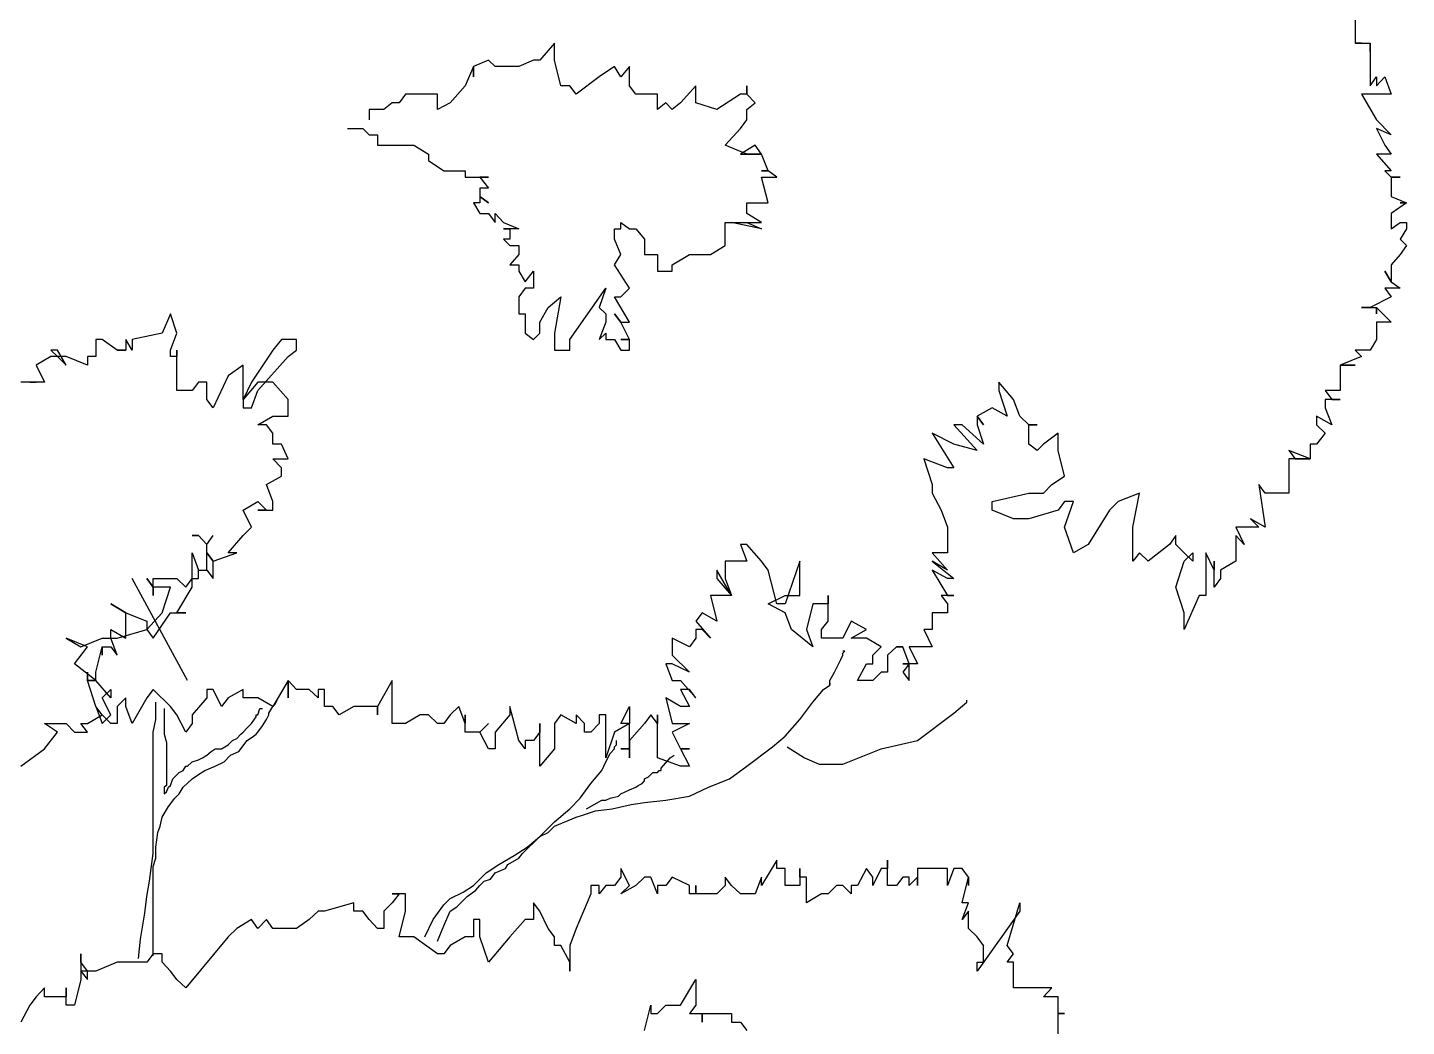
# Model space of a CAD drawing. Extents: x 29.4 to 33.13, y 16.07 to 22.48.
# Drawn here: x 31.247 to 33.13, y 20.366 to 21.73 of the extents above; entities that cross this region are included whole.
import ezdxf

# ---------------------------------------------------------------- set-up
doc = ezdxf.new("R2010")
doc.units = 0
doc.header["$LTSCALE"] = 0.5
doc.header["$MEASUREMENT"] = 0
doc.layers.add('CERCHA', color=7, linetype='CONTINUOUS')

msp = doc.modelspace()

# ---------------------------------------------------------------- linework, layer by layer
at = {"layer": 'CERCHA'}
for p, q in [((33.0599, 21.7906), (33.0599, 21.7093)), ((31.9668, 21.7093), (31.9467, 21.6858)), ((31.9668, 21.6858), (31.9668, 21.7093)), ((33.0599, 21.7093), (33.08, 21.7093)), ((33.0686, 21.7093), (33.0599, 21.7093)), ((33.0599, 21.7093), (33.0686, 21.7093)), ((33.08, 21.7093), (33.08, 21.6509)), ((33.08, 21.6979), (33.08, 21.7093)), ((33.08, 21.7093), (33.08, 21.6979)), ((31.8768, 21.6858), (31.856, 21.6771)), ((31.8856, 21.6771), (31.8768, 21.6858)), ((31.9379, 21.6858), (31.9178, 21.6771)), ((31.9467, 21.6858), (31.9379, 21.6858)), ((31.9755, 21.6509), (31.9668, 21.6858)), ((31.856, 21.6771), (31.8446, 21.6509)), ((31.856, 21.663), (31.856, 21.6771)), ((31.856, 21.6771), (31.856, 21.663)), ((31.9178, 21.6771), (31.8856, 21.6771)), ((32.0487, 21.6771), (32.0279, 21.663)), ((32.0574, 21.663), (32.0487, 21.6771)), ((32.0689, 21.6771), (32.0574, 21.663)), ((32.0689, 21.6509), (32.0689, 21.6771)), ((31.8446, 21.6509), (31.8245, 21.6274)), ((31.9876, 21.6509), (31.9755, 21.6509)), ((31.9963, 21.6395), (31.9876, 21.6509)), ((32.0279, 21.663), (31.9963, 21.6395)), ((32.0776, 21.6395), (32.0689, 21.6509)), ((32.1595, 21.6509), (32.1387, 21.6274)), ((32.1595, 21.6274), (32.1595, 21.6509)), ((32.2293, 21.6509), (32.2293, 21.6395)), ((32.2293, 21.6395), (32.2293, 21.6509)), ((33.08, 21.6509), (33.0888, 21.663)), ((33.0888, 21.6509), (33.1002, 21.663)), ((33.0888, 21.663), (33.0888, 21.6509)), ((33.1002, 21.663), (33.1089, 21.6395)), ((31.7634, 21.6395), (31.7546, 21.6274)), ((31.807, 21.6395), (31.7634, 21.6395)), ((31.807, 21.6187), (31.807, 21.6395)), ((32.1071, 21.6395), (32.0776, 21.6395)), ((32.1071, 21.6187), (32.1071, 21.6395)), ((32.2206, 21.6395), (32.1884, 21.6187)), ((32.2293, 21.6395), (32.2206, 21.6395)), ((32.2407, 21.6274), (32.2293, 21.6395)), ((33.0686, 21.6395), (33.0888, 21.6046)), ((33.1089, 21.6395), (33.0686, 21.6395)), ((31.7137, 21.6187), (31.7137, 21.6046)), ((31.7338, 21.6187), (31.7137, 21.6187)), ((31.7452, 21.6274), (31.7338, 21.6187)), ((31.7546, 21.6274), (31.7452, 21.6274)), ((31.8245, 21.6274), (31.807, 21.6187)), ((32.1185, 21.6274), (32.1071, 21.6187)), ((32.1273, 21.6187), (32.1185, 21.6274)), ((32.1387, 21.6274), (32.1273, 21.6187)), ((32.1884, 21.6187), (32.1595, 21.6274)), ((32.2293, 21.6187), (32.2407, 21.6274)), ((32.2293, 21.6046), (32.2293, 21.6187)), ((31.6841, 21.5925), (31.705, 21.5925)), ((31.705, 21.5925), (31.7137, 21.5837)), ((32.1998, 21.5696), (32.2206, 21.5925)), ((32.2206, 21.5925), (32.2293, 21.6046)), ((33.0888, 21.6046), (33.1089, 21.5837)), ((33.0888, 21.5925), (33.1002, 21.5696)), ((33.1089, 21.5837), (33.0888, 21.5925)), ((31.7137, 21.5837), (31.7251, 21.5837)), ((31.7251, 21.5837), (31.7251, 21.5696)), ((31.7251, 21.5696), (31.7748, 21.5696)), ((31.7748, 21.5696), (31.7949, 21.5576)), ((31.7949, 21.5576), (31.7949, 21.5488)), ((32.2293, 21.5576), (32.1998, 21.5696)), ((32.2407, 21.5696), (32.2206, 21.5576)), ((32.2206, 21.5576), (32.2293, 21.5576)), ((32.2293, 21.5576), (32.2495, 21.5576)), ((32.2495, 21.5576), (32.2293, 21.5576)), ((32.2495, 21.5576), (32.2407, 21.5696)), ((32.2582, 21.5347), (32.2495, 21.5576)), ((33.0888, 21.5576), (33.1089, 21.5347)), ((33.1089, 21.5576), (33.0888, 21.5576)), ((33.1002, 21.5696), (33.1089, 21.5576)), ((31.7949, 21.5488), (31.8157, 21.5347)), ((31.8157, 21.5347), (31.8446, 21.5347)), ((31.8446, 21.5347), (31.8446, 21.526)), ((32.2495, 21.5347), (32.2582, 21.5347)), ((32.2582, 21.5347), (32.2495, 21.5347)), ((32.2703, 21.526), (32.2582, 21.5347)), ((33.1002, 21.5347), (33.1089, 21.526)), ((33.1089, 21.5347), (33.1002, 21.5347)), ((31.8446, 21.526), (31.8768, 21.526)), ((31.8647, 21.526), (31.8768, 21.5112)), ((31.8768, 21.526), (31.8647, 21.526)), ((32.2495, 21.526), (32.2703, 21.526)), ((32.2582, 21.4911), (32.2495, 21.526)), ((33.1089, 21.526), (33.1089, 21.4998)), ((33.121, 21.526), (33.1089, 21.526)), ((33.1089, 21.526), (33.121, 21.526)), ((31.8647, 21.5112), (31.8647, 21.4998)), ((31.8768, 21.5112), (31.8647, 21.5112)), ((31.8647, 21.4998), (31.8647, 21.4911)), ((31.8768, 21.4911), (31.8647, 21.4998)), ((31.8647, 21.4998), (31.8768, 21.4911)), ((33.1089, 21.4998), (33.1297, 21.4911)), ((31.856, 21.4911), (31.8647, 21.4763)), ((31.8647, 21.4911), (31.856, 21.4911)), ((32.2293, 21.4911), (32.2582, 21.4911)), ((32.2293, 21.4763), (32.2293, 21.4911)), ((33.1297, 21.4911), (33.1089, 21.4763)), ((33.121, 21.4911), (33.1297, 21.4911)), ((33.1297, 21.4911), (33.121, 21.4911)), ((31.8647, 21.4763), (31.8768, 21.4763)), ((31.8768, 21.4763), (31.8856, 21.4642)), ((31.8856, 21.4763), (31.897, 21.4642)), ((31.8856, 21.4642), (31.8856, 21.4763)), ((31.897, 21.4642), (31.9178, 21.4555)), ((32.0574, 21.4642), (32.0689, 21.4555)), ((32.0574, 21.4555), (32.0574, 21.4642)), ((32.1998, 21.4642), (32.2293, 21.4642)), ((32.1998, 21.4327), (32.1998, 21.4642)), ((32.2085, 21.4642), (32.2495, 21.4642)), ((32.2495, 21.4555), (32.2085, 21.4642)), ((32.2495, 21.4642), (32.2293, 21.4763)), ((32.2293, 21.4642), (32.2495, 21.4555)), ((33.1089, 21.4763), (33.1089, 21.4555)), ((33.1089, 21.4555), (33.121, 21.4642)), ((33.121, 21.4642), (33.1297, 21.4642)), ((33.1297, 21.4642), (33.1297, 21.4555)), ((31.897, 21.4555), (31.9057, 21.4555)), ((31.9178, 21.4555), (31.897, 21.4555)), ((31.897, 21.4414), (31.9057, 21.4327)), ((31.9057, 21.4414), (31.897, 21.4414)), ((31.9057, 21.4555), (31.9057, 21.4414)), ((32.0487, 21.4555), (32.0574, 21.4555)), ((32.0487, 21.4414), (32.0487, 21.4555)), ((32.0574, 21.4206), (32.0487, 21.4414)), ((32.0689, 21.4555), (32.0776, 21.4555)), ((32.0776, 21.4555), (32.0897, 21.4414)), ((32.0897, 21.4414), (32.0897, 21.4206)), ((33.1297, 21.4555), (33.121, 21.4414)), ((33.121, 21.4414), (33.1297, 21.4327)), ((31.9057, 21.4327), (31.9178, 21.4327)), ((31.9178, 21.4327), (31.9178, 21.4206)), ((32.1796, 21.4206), (32.1998, 21.4327)), ((33.1297, 21.4327), (33.121, 21.4206)), ((31.9178, 21.4206), (31.9057, 21.4065)), ((31.9057, 21.4065), (31.9178, 21.4065)), ((31.9178, 21.4065), (31.9178, 21.3978)), ((32.0487, 21.4065), (32.0574, 21.4206)), ((32.0689, 21.3743), (32.0487, 21.4065)), ((32.0897, 21.4206), (32.1071, 21.4206)), ((32.1071, 21.4206), (32.1071, 21.3978)), ((32.1273, 21.4065), (32.1508, 21.4206)), ((32.1273, 21.3978), (32.1273, 21.4065)), ((32.1508, 21.4206), (32.1796, 21.4206)), ((33.121, 21.4206), (33.1089, 21.4065)), ((33.1089, 21.4065), (33.1089, 21.383)), ((31.9178, 21.3978), (31.9265, 21.383)), ((31.9265, 21.383), (31.9379, 21.3978)), ((31.9379, 21.3978), (31.9379, 21.3743)), ((32.1071, 21.3978), (32.1273, 21.3978)), ((33.1002, 21.3978), (33.1089, 21.383)), ((33.1089, 21.383), (33.1002, 21.3978)), ((31.9265, 21.3743), (31.9178, 21.3628)), ((31.9379, 21.3743), (31.9265, 21.3743)), ((31.9876, 21.3044), (32.0366, 21.3743)), ((32.0366, 21.3743), (32.0279, 21.3481)), ((32.0574, 21.3628), (32.0689, 21.3743)), ((33.1002, 21.3743), (33.1089, 21.3628)), ((33.121, 21.3743), (33.1002, 21.3743)), ((33.1089, 21.383), (33.121, 21.3743)), ((31.9178, 21.3628), (31.9178, 21.3393)), ((31.9467, 21.3279), (31.9581, 21.3481)), ((31.9581, 21.3481), (31.9755, 21.3628)), ((31.9755, 21.3628), (31.9668, 21.3132)), ((32.0279, 21.3481), (32.0366, 21.3393)), ((32.0487, 21.3628), (32.0574, 21.3628)), ((32.0689, 21.3279), (32.0487, 21.3628)), ((33.0686, 21.3481), (33.0888, 21.3481)), ((33.08, 21.3481), (33.0686, 21.3481)), ((33.0686, 21.3481), (33.08, 21.3481)), ((33.08, 21.3481), (33.0686, 21.3481)), ((33.1089, 21.3628), (33.08, 21.3481)), ((33.0888, 21.3481), (33.1089, 21.3279)), ((33.0888, 21.3393), (33.0888, 21.3481)), ((33.0888, 21.3481), (33.0888, 21.3393)), ((31.4424, 21.3393), (31.431, 21.3132)), ((31.4512, 21.3132), (31.4424, 21.3393)), ((31.9178, 21.3393), (31.9265, 21.3393)), ((31.9265, 21.3393), (31.9265, 21.3132)), ((31.9467, 21.3132), (31.9467, 21.3279)), ((32.0366, 21.3279), (32.0279, 21.3044)), ((32.0366, 21.3393), (32.0366, 21.3279)), ((32.0487, 21.3393), (32.0574, 21.3279)), ((32.0574, 21.3279), (32.0487, 21.3393)), ((32.0574, 21.3279), (32.0689, 21.3279)), ((32.0689, 21.3044), (32.0574, 21.3279)), ((33.0888, 21.3279), (33.0888, 21.3044)), ((33.1089, 21.3279), (33.0888, 21.3279)), ((31.431, 21.3132), (31.3901, 21.3044)), ((31.4424, 21.2897), (31.4512, 21.3132)), ((31.9265, 21.3132), (31.9379, 21.3044)), ((31.9379, 21.3044), (31.9467, 21.3132)), ((31.9668, 21.3132), (31.9668, 21.2897)), ((32.0279, 21.3044), (32.0366, 21.3132)), ((32.0366, 21.3132), (32.0366, 21.3044)), ((31.2793, 21.2897), (31.288, 21.2809)), ((31.288, 21.2897), (31.2793, 21.2897)), ((31.3001, 21.2695), (31.288, 21.2897)), ((31.3404, 21.3044), (31.3404, 21.2809)), ((31.3491, 21.3044), (31.3404, 21.3044)), ((31.3699, 21.2897), (31.3491, 21.3044)), ((31.3813, 21.2897), (31.3699, 21.2897)), ((31.3699, 21.2897), (31.3813, 21.2897)), ((31.3813, 21.2897), (31.3699, 21.2897)), ((31.3813, 21.3044), (31.3813, 21.2897)), ((31.3901, 21.2897), (31.3813, 21.3044)), ((31.3901, 21.3044), (31.3901, 21.2897)), ((31.4424, 21.2809), (31.4424, 21.2897)), ((31.4512, 21.2897), (31.4512, 21.2809)), ((31.4512, 21.2346), (31.4512, 21.2897)), ((31.5821, 21.2897), (31.5532, 21.246)), ((31.5942, 21.3044), (31.5821, 21.2897)), ((31.6143, 21.3044), (31.5942, 21.3044)), ((31.6029, 21.2809), (31.6143, 21.2897)), ((31.6143, 21.2897), (31.6143, 21.3044)), ((31.9668, 21.2897), (31.9876, 21.2897)), ((31.9876, 21.2897), (31.9876, 21.3044)), ((32.0366, 21.3044), (32.0487, 21.3044)), ((32.0487, 21.3044), (32.0574, 21.2897)), ((32.0574, 21.3044), (32.0689, 21.3044)), ((32.0689, 21.3044), (32.0574, 21.3044)), ((32.0574, 21.2897), (32.0689, 21.2897)), ((32.0689, 21.2897), (32.0689, 21.3044)), ((33.0599, 21.2897), (33.0686, 21.2809)), ((33.08, 21.2897), (33.0599, 21.2897)), ((33.0888, 21.3044), (33.08, 21.2897)), ((31.2793, 21.2809), (31.2591, 21.2695)), ((31.288, 21.2809), (31.2793, 21.2809)), ((31.288, 21.2809), (31.3001, 21.2695)), ((31.3001, 21.2809), (31.288, 21.2809)), ((31.329, 21.2695), (31.3001, 21.2809)), ((31.329, 21.2809), (31.329, 21.2695)), ((31.3404, 21.2809), (31.329, 21.2809)), ((31.4512, 21.2809), (31.4424, 21.2809)), ((31.5619, 21.2346), (31.6029, 21.2809)), ((33.0686, 21.2809), (33.0391, 21.2695)), ((31.2591, 21.2695), (31.2705, 21.246)), ((31.521, 21.2547), (31.5008, 21.2111)), ((31.5418, 21.2695), (31.521, 21.2547)), ((31.5418, 21.2225), (31.5418, 21.2695)), ((33.0391, 21.2695), (33.0391, 21.2346)), ((33.0599, 21.2695), (33.0391, 21.2695)), ((33.0391, 21.2695), (33.0599, 21.2695)), ((31.2591, 21.246), (31.2383, 21.246)), ((31.2504, 21.246), (31.2591, 21.246)), ((31.2705, 21.246), (31.2504, 21.246)), ((31.472, 21.2346), (31.4512, 21.2346)), ((31.4807, 21.246), (31.472, 21.2346)), ((31.4921, 21.246), (31.4807, 21.246)), ((31.4921, 21.2225), (31.4921, 21.246)), ((31.5532, 21.246), (31.5418, 21.2225)), ((31.5619, 21.246), (31.5418, 21.2225)), ((31.5532, 21.2111), (31.5619, 21.2346)), ((31.5821, 21.246), (31.5619, 21.246)), ((31.6029, 21.2225), (31.5821, 21.246)), ((32.5731, 21.246), (32.5731, 21.2346)), ((32.5932, 21.2225), (32.5731, 21.246)), ((32.5731, 21.2346), (32.5845, 21.1997)), ((33.0189, 21.2346), (33.0277, 21.2225)), ((33.0391, 21.2346), (33.0189, 21.2346)), ((31.5008, 21.2111), (31.4921, 21.2225)), ((31.5418, 21.2225), (31.5418, 21.2111)), ((31.6029, 21.1997), (31.6029, 21.2225)), ((32.602, 21.1997), (32.5932, 21.2225)), ((33.0189, 21.2225), (33.0189, 21.2111)), ((33.0391, 21.2225), (33.0189, 21.2225)), ((33.0277, 21.2225), (33.0391, 21.2225)), ((31.5418, 21.2111), (31.5532, 21.2111)), ((31.5619, 21.1876), (31.5821, 21.1997)), ((31.5821, 21.1997), (31.6029, 21.1997)), ((32.5644, 21.2111), (32.5436, 21.1997)), ((32.5436, 21.1997), (32.5436, 21.1876)), ((32.5523, 21.1876), (32.5436, 21.1997)), ((32.5436, 21.1997), (32.5523, 21.1876)), ((32.5845, 21.1997), (32.5644, 21.2111)), ((32.6141, 21.1876), (32.602, 21.1997)), ((33.0068, 21.1997), (33.0068, 21.1876)), ((33.0277, 21.1876), (33.0068, 21.1997)), ((33.0189, 21.2111), (33.0277, 21.1876)), ((31.5734, 21.1876), (31.5619, 21.1876)), ((31.5821, 21.1762), (31.5734, 21.1876)), ((32.512, 21.1876), (32.5436, 21.1527)), ((32.5234, 21.1876), (32.512, 21.1876)), ((32.5523, 21.1614), (32.5234, 21.1876)), ((32.5436, 21.1876), (32.5523, 21.1614)), ((32.6255, 21.1876), (32.6141, 21.1876)), ((32.6141, 21.1876), (32.6255, 21.1876)), ((32.6141, 21.1614), (32.6141, 21.1876)), ((33.0068, 21.1876), (33.0189, 21.1762)), ((31.5821, 21.1614), (31.5821, 21.1762)), ((31.5942, 21.1614), (31.5821, 21.1614)), ((31.6029, 21.1413), (31.5942, 21.1614)), ((32.4825, 21.1762), (32.512, 21.1292)), ((32.512, 21.1614), (32.4825, 21.1762)), ((32.5436, 21.1527), (32.512, 21.1614)), ((32.6255, 21.1527), (32.6141, 21.1614)), ((32.6342, 21.1614), (32.6255, 21.1527)), ((32.6543, 21.1762), (32.6342, 21.1614)), ((32.6543, 21.1527), (32.6543, 21.1762)), ((32.9981, 21.1614), (32.9981, 21.1413)), ((33.0068, 21.1614), (32.9981, 21.1614)), ((33.0189, 21.1762), (33.0068, 21.1614)), ((31.5821, 21.1413), (31.6029, 21.1413)), ((31.5942, 21.1292), (31.5821, 21.1413)), ((32.471, 21.1413), (32.4825, 21.1064)), ((32.5033, 21.1292), (32.471, 21.1413)), ((32.6631, 21.1178), (32.6543, 21.1527)), ((32.9692, 21.1527), (32.978, 21.1413)), ((32.9981, 21.1413), (32.9692, 21.1527)), ((32.9692, 21.1413), (32.9692, 21.0943)), ((32.978, 21.1413), (32.9692, 21.1413)), ((32.978, 21.1413), (32.9981, 21.1413)), ((32.9981, 21.1413), (32.978, 21.1413)), ((31.5942, 21.1178), (31.5942, 21.1292)), ((32.512, 21.1292), (32.5033, 21.1292)), ((31.5734, 21.1064), (31.5942, 21.1178)), ((31.5821, 21.0829), (31.5734, 21.1064)), ((32.4825, 21.1064), (32.4825, 21.0943)), ((32.6342, 21.0943), (32.6456, 21.1064)), ((32.6456, 21.1064), (32.6631, 21.1178)), ((32.9283, 21.1064), (32.937, 21.0479)), ((32.937, 21.0943), (32.9283, 21.1064)), ((31.5418, 21.0714), (31.5619, 21.0829)), ((31.5619, 21.0829), (31.5734, 21.0714)), ((31.5821, 21.0714), (31.5821, 21.0829)), ((32.4825, 21.0943), (32.4945, 21.0714)), ((32.5644, 21.0829), (32.6141, 21.0943)), ((32.5644, 21.0714), (32.5644, 21.0829)), ((32.6141, 21.0943), (32.6342, 21.0943)), ((32.6631, 21.0829), (32.6543, 21.0714)), ((32.6752, 21.0829), (32.6631, 21.0829)), ((32.6631, 21.0479), (32.6752, 21.0829)), ((32.7363, 21.0829), (32.7242, 21.0714)), ((32.7651, 21.0943), (32.7363, 21.0829)), ((32.7564, 21.0479), (32.7651, 21.0943)), ((32.9692, 21.0943), (32.937, 21.0943)), ((31.5532, 21.0479), (31.5418, 21.0714)), ((31.5619, 21.0714), (31.5821, 21.0714)), ((31.5734, 21.0714), (31.5619, 21.0714)), ((32.4945, 21.0714), (32.5033, 21.0479)), ((32.5932, 21.0594), (32.5644, 21.0714)), ((32.6543, 21.0714), (32.6141, 21.0594)), ((32.7242, 21.0714), (32.6953, 21.0244)), ((31.5418, 21.0365), (31.5532, 21.0479)), ((32.5033, 21.0479), (32.5033, 21.013)), ((32.6141, 21.0594), (32.5932, 21.0594)), ((32.6752, 21.013), (32.6631, 21.0479)), ((32.7564, 21.0016), (32.7564, 21.0479)), ((32.8967, 21.0479), (32.9081, 21.0244)), ((32.9283, 21.0479), (32.8967, 21.0479)), ((32.9169, 21.0594), (32.9283, 21.0479)), ((32.937, 21.0479), (32.9169, 21.0594)), ((31.472, 21.0365), (31.4807, 21.0365)), ((31.4807, 21.0365), (31.472, 21.0365)), ((31.4807, 21.0365), (31.4921, 21.0244)), ((31.4921, 21.0244), (31.4807, 21.0365)), ((31.4921, 21.0244), (31.5008, 21.0365)), ((31.521, 21.013), (31.5418, 21.0365)), ((32.8148, 21.0365), (32.8061, 21.0244)), ((32.8148, 21.0244), (32.8148, 21.0365)), ((32.8967, 21.0365), (32.8967, 21.0016)), ((32.9081, 21.0244), (32.8967, 21.0365)), ((31.472, 21.013), (31.4807, 20.9895)), ((31.472, 20.966), (31.472, 21.013)), ((31.4921, 20.9895), (31.4921, 21.0244)), ((31.4921, 21.013), (31.5008, 21.0016)), ((31.5008, 21.0016), (31.4921, 21.013)), ((31.5008, 21.0016), (31.5331, 21.013)), ((31.5331, 21.013), (31.521, 21.013)), ((32.2206, 21.0244), (32.2293, 21.0016)), ((32.2293, 21.0244), (32.2206, 21.0244)), ((32.2495, 21.0016), (32.2293, 21.0244)), ((32.4825, 21.013), (32.5033, 20.9895)), ((32.5033, 21.013), (32.4825, 21.013)), ((32.6953, 21.0244), (32.6752, 21.013)), ((32.7651, 21.013), (32.7564, 21.0016)), ((32.7772, 21.0016), (32.7651, 21.013)), ((32.8061, 21.0244), (32.7772, 21.0016)), ((32.8262, 21.013), (32.8148, 21.0244)), ((32.8383, 21.0016), (32.8262, 21.013)), ((32.8262, 21.0016), (32.8383, 21.013)), ((32.8383, 21.013), (32.8383, 21.0016)), ((32.8558, 21.013), (32.8558, 20.9546)), ((32.8672, 20.9895), (32.8558, 21.013)), ((31.4807, 20.9895), (31.4921, 20.9895)), ((31.4807, 20.9781), (31.4807, 20.9895)), ((31.4807, 20.9895), (31.4921, 20.9895)), ((31.4921, 20.9895), (31.5008, 20.9781)), ((31.5008, 20.9781), (31.5008, 21.0016)), ((32.1884, 20.9895), (32.1884, 20.9781)), ((32.2085, 20.9546), (32.1884, 20.9895)), ((32.1998, 21.0016), (32.1998, 20.9781)), ((32.2293, 21.0016), (32.1998, 21.0016)), ((32.2582, 20.9895), (32.2495, 21.0016)), ((32.2703, 20.9432), (32.2582, 20.9895)), ((32.3018, 21.0016), (32.2817, 20.9432)), ((32.3018, 20.9546), (32.3018, 21.0016)), ((32.4825, 21.0016), (32.512, 20.9781)), ((32.5033, 20.9895), (32.4825, 21.0016)), ((32.4825, 20.9895), (32.5033, 20.9546)), ((32.5033, 20.9781), (32.4825, 20.9895)), ((32.8148, 20.966), (32.8262, 21.0016)), ((32.8672, 21.0016), (32.8672, 20.9895)), ((32.8672, 20.966), (32.8672, 21.0016)), ((32.8967, 21.0016), (32.8759, 20.9895)), ((32.8759, 20.9895), (32.8759, 20.9781)), ((31.4659, 20.8385), (31.3901, 20.9781)), ((31.4102, 20.9781), (31.4189, 20.966)), ((31.4189, 20.966), (31.4102, 20.9781)), ((31.4189, 20.9781), (31.4512, 20.9781)), ((31.4189, 20.9546), (31.4189, 20.9781)), ((31.4512, 20.9781), (31.4632, 20.966)), ((31.4632, 20.966), (31.472, 20.9781)), ((31.472, 20.9781), (31.4807, 20.9781)), ((32.1884, 20.9781), (32.2085, 20.9546)), ((32.1998, 20.9781), (32.2085, 20.9546)), ((32.512, 20.9781), (32.5033, 20.9781)), ((32.8759, 20.9781), (32.8672, 20.966)), ((31.4189, 20.966), (31.4189, 20.9546)), ((31.4424, 20.966), (31.4189, 20.966)), ((31.431, 20.9311), (31.4424, 20.966)), ((31.4512, 20.9311), (31.472, 20.966)), ((32.1796, 20.9546), (32.1884, 20.9197)), ((32.2085, 20.9546), (32.1796, 20.9546)), ((32.2582, 20.9432), (32.2817, 20.9546)), ((32.2817, 20.9546), (32.3018, 20.9546)), ((32.3401, 20.9546), (32.3401, 20.9432)), ((32.3401, 20.9197), (32.3401, 20.9546)), ((32.4945, 20.9546), (32.5033, 20.9432)), ((32.512, 20.9546), (32.4945, 20.9546)), ((32.5033, 20.9546), (32.512, 20.9546)), ((32.8262, 20.9311), (32.8148, 20.966)), ((32.847, 20.9546), (32.8262, 20.9083)), ((32.8558, 20.9546), (32.847, 20.9546)), ((31.3612, 20.9432), (31.3813, 20.9311)), ((31.3813, 20.9311), (31.3612, 20.9432)), ((32.2817, 20.9311), (32.2582, 20.9432)), ((32.2817, 20.9432), (32.2703, 20.9432)), ((32.3193, 20.9432), (32.3106, 20.9083)), ((32.3401, 20.9432), (32.3193, 20.9432)), ((32.5033, 20.9432), (32.5033, 20.9311)), ((31.3813, 20.9311), (31.4102, 20.9197)), ((31.3813, 20.8962), (31.3813, 20.9311)), ((31.4102, 20.9083), (31.431, 20.9311)), ((31.4102, 20.9197), (31.4102, 20.9083)), ((31.4189, 20.8962), (31.4424, 20.9311)), ((31.4424, 20.9311), (31.4632, 20.9311)), ((31.4632, 20.9311), (31.4512, 20.9311)), ((32.1682, 20.9311), (32.1595, 20.9197)), ((32.1595, 20.9197), (32.1796, 20.8962)), ((32.1884, 20.9197), (32.1682, 20.9311)), ((32.2904, 20.9083), (32.2817, 20.9311)), ((32.3314, 20.9083), (32.3401, 20.9197)), ((32.3717, 20.9197), (32.3603, 20.8962)), ((32.3925, 20.9083), (32.3717, 20.9197)), ((32.4825, 20.9311), (32.4825, 20.9083)), ((32.5033, 20.9311), (32.4825, 20.9311)), ((32.8262, 20.9083), (32.8262, 20.9311)), ((31.3001, 20.8962), (31.3202, 20.8848)), ((31.329, 20.8848), (31.3001, 20.8962)), ((31.3202, 20.8848), (31.3491, 20.8962)), ((31.3491, 20.8962), (31.3699, 20.8962)), ((31.3612, 20.9083), (31.3813, 20.8962)), ((31.3612, 20.8962), (31.3612, 20.9083)), ((31.3699, 20.8734), (31.3612, 20.8962)), ((31.3699, 20.8962), (31.4102, 20.9083)), ((31.4102, 20.9083), (31.4189, 20.8962)), ((32.1273, 20.8962), (32.1273, 20.8734)), ((32.1508, 20.8848), (32.1273, 20.8962)), ((32.1595, 20.8962), (32.1508, 20.8848)), ((32.1595, 20.9083), (32.1595, 20.8962)), ((32.1682, 20.9083), (32.1595, 20.9083)), ((32.1796, 20.8962), (32.1682, 20.9083)), ((32.3193, 20.8848), (32.2904, 20.9083)), ((32.3106, 20.9083), (32.3193, 20.8848)), ((32.3314, 20.8962), (32.3314, 20.9083)), ((32.3603, 20.8962), (32.3314, 20.8962)), ((32.3717, 20.8962), (32.3925, 20.9083)), ((32.3925, 20.8962), (32.3717, 20.8962)), ((32.4126, 20.8848), (32.3925, 20.8962)), ((32.471, 20.9083), (32.4825, 20.8848)), ((32.4825, 20.9083), (32.471, 20.9083)), ((31.3115, 20.8613), (31.329, 20.8848)), ((31.3404, 20.8499), (31.3491, 20.8848)), ((31.3491, 20.8848), (31.3612, 20.8848)), ((31.3491, 20.8734), (31.3491, 20.8848)), ((31.3491, 20.8848), (31.3491, 20.8734)), ((31.3612, 20.8848), (31.3699, 20.8734)), ((32.3629, 20.8787), (32.3603, 20.8787)), ((32.3603, 20.8761), (32.3629, 20.8787)), ((32.3603, 20.8734), (32.3603, 20.8761)), ((32.4012, 20.8734), (32.4126, 20.8848)), ((32.4334, 20.8848), (32.4214, 20.8734)), ((32.4422, 20.8848), (32.4334, 20.8848)), ((32.4334, 20.8848), (32.4422, 20.8848)), ((32.4422, 20.8848), (32.4334, 20.8848)), ((32.4509, 20.8613), (32.4422, 20.8848)), ((32.4509, 20.8848), (32.4623, 20.8613)), ((32.4825, 20.8848), (32.4509, 20.8848)), ((31.3404, 20.8385), (31.3115, 20.8613)), ((32.1185, 20.8613), (32.1273, 20.8385)), ((32.1273, 20.8613), (32.1185, 20.8613)), ((32.1273, 20.8734), (32.1508, 20.8499)), ((32.1508, 20.8499), (32.1273, 20.8613)), ((32.3488, 20.8499), (32.3576, 20.8673)), ((32.3576, 20.8673), (32.3603, 20.8734)), ((32.3804, 20.8385), (32.3925, 20.8613)), ((32.3925, 20.8613), (32.4012, 20.8613)), ((32.4012, 20.8613), (32.4012, 20.8734)), ((32.4214, 20.8734), (32.4214, 20.8499)), ((32.4422, 20.8613), (32.4509, 20.8613)), ((32.4509, 20.8613), (32.4422, 20.8613)), ((32.4509, 20.8613), (32.4422, 20.8499)), ((32.4509, 20.8385), (32.4509, 20.8613)), ((32.4623, 20.8613), (32.4509, 20.8613)), ((31.329, 20.8499), (31.329, 20.8385)), ((31.329, 20.8385), (31.329, 20.8499)), ((31.329, 20.8385), (31.3404, 20.8385)), ((31.3404, 20.8385), (31.329, 20.8385)), ((31.329, 20.8385), (31.3404, 20.8385)), ((31.3404, 20.8029), (31.329, 20.8385)), ((31.3404, 20.8385), (31.3404, 20.8499)), ((31.3612, 20.815), (31.3404, 20.8385)), ((31.6029, 20.8385), (31.5821, 20.8029)), ((31.6029, 20.815), (31.6029, 20.8385)), ((31.6029, 20.8385), (31.6029, 20.815)), ((31.6143, 20.8264), (31.6029, 20.8385)), ((31.7452, 20.8385), (31.7251, 20.8029)), ((31.7452, 20.78), (31.7452, 20.8385)), ((32.1273, 20.8385), (32.1387, 20.8385)), ((32.1387, 20.8385), (32.1595, 20.815)), ((32.3428, 20.8385), (32.3488, 20.8499)), ((32.3428, 20.8324), (32.3428, 20.8385)), ((32.4012, 20.8385), (32.3804, 20.8385)), ((32.4126, 20.8499), (32.4012, 20.8385)), ((32.4214, 20.8499), (32.4126, 20.8499)), ((32.4422, 20.8499), (32.4509, 20.8385)), ((31.3491, 20.815), (31.3612, 20.8264)), ((31.3612, 20.8264), (31.3612, 20.815)), ((31.4189, 20.8264), (31.4102, 20.815)), ((31.4424, 20.8029), (31.4189, 20.8264)), ((31.4921, 20.8264), (31.4921, 20.815)), ((31.5008, 20.8264), (31.4921, 20.8264)), ((31.5123, 20.8029), (31.5008, 20.8264)), ((31.5418, 20.8264), (31.521, 20.815)), ((31.5418, 20.815), (31.5418, 20.8264)), ((31.6318, 20.8264), (31.6143, 20.8264)), ((31.6439, 20.815), (31.6318, 20.8264)), ((31.6439, 20.8264), (31.6439, 20.815)), ((31.6526, 20.8264), (31.6439, 20.8264)), ((31.6526, 20.8029), (31.6526, 20.8264)), ((32.1387, 20.8264), (32.1508, 20.8029)), ((32.1508, 20.8264), (32.1387, 20.8264)), ((32.1595, 20.815), (32.1508, 20.8264)), ((32.3193, 20.8089), (32.3341, 20.8264)), ((32.3341, 20.8264), (32.3428, 20.8324)), ((32.3428, 20.8351), (32.3428, 20.8324)), ((32.3428, 20.8324), (32.3428, 20.8351)), ((31.3404, 20.8029), (31.3491, 20.78)), ((31.3491, 20.7915), (31.3404, 20.8029)), ((31.3491, 20.7915), (31.3404, 20.8029)), ((31.3612, 20.7915), (31.3491, 20.815)), ((31.3813, 20.815), (31.3699, 20.8029)), ((31.3699, 20.8029), (31.3699, 20.78)), ((31.3813, 20.8029), (31.3813, 20.815)), ((31.3901, 20.78), (31.3813, 20.8029)), ((31.4102, 20.815), (31.3901, 20.78)), ((31.4223, 20.7854), (31.4223, 20.8089)), ((31.4337, 20.8002), (31.4337, 20.7653)), ((31.4512, 20.7915), (31.4424, 20.8029)), ((31.4921, 20.815), (31.472, 20.7915)), ((31.521, 20.815), (31.5123, 20.8029)), ((31.5619, 20.815), (31.5418, 20.815)), ((31.5821, 20.8029), (31.5619, 20.815)), ((31.5619, 20.7915), (31.5646, 20.8002)), ((31.5646, 20.8002), (31.568, 20.8002)), ((31.5767, 20.7941), (31.5821, 20.8029)), ((31.5821, 20.8029), (31.5854, 20.8062)), ((31.5854, 20.8062), (31.5881, 20.8116)), ((31.664, 20.8029), (31.6526, 20.8029)), ((31.6727, 20.7915), (31.664, 20.8029)), ((31.6929, 20.8029), (31.6727, 20.7915)), ((31.7251, 20.8029), (31.6929, 20.8029)), ((31.7251, 20.7915), (31.7251, 20.8029)), ((31.7251, 20.8029), (31.7251, 20.7915)), ((31.8359, 20.8029), (31.8245, 20.7915)), ((31.8446, 20.78), (31.8359, 20.8029)), ((31.9057, 20.8029), (31.9057, 20.7915)), ((31.9178, 20.7565), (31.9057, 20.8029)), ((32.0574, 20.78), (32.0689, 20.8029)), ((32.0689, 20.8029), (32.0689, 20.78)), ((32.1185, 20.815), (32.1273, 20.78)), ((32.1387, 20.8029), (32.1185, 20.815)), ((32.1508, 20.8029), (32.1387, 20.8029)), ((32.3018, 20.7854), (32.3193, 20.8089)), ((32.512, 20.7941), (32.5295, 20.8089)), ((32.5295, 20.8089), (32.5295, 20.8116)), ((31.329, 20.78), (31.3491, 20.7915)), ((31.3491, 20.78), (31.3612, 20.7915)), ((31.3612, 20.78), (31.3491, 20.7915)), ((31.4189, 20.768), (31.4223, 20.7854)), ((31.4632, 20.768), (31.4512, 20.7915)), ((31.472, 20.7915), (31.472, 20.78)), ((31.5532, 20.78), (31.5593, 20.7888)), ((31.5593, 20.7915), (31.5619, 20.7915)), ((31.5593, 20.7888), (31.5593, 20.7915)), ((31.568, 20.7767), (31.5734, 20.7854)), ((31.5734, 20.7854), (31.5767, 20.7915)), ((31.5767, 20.7915), (31.5767, 20.7941)), ((31.7835, 20.7915), (31.7634, 20.78)), ((31.7949, 20.7915), (31.7835, 20.7915)), ((31.807, 20.78), (31.7949, 20.7915)), ((31.8245, 20.7915), (31.8157, 20.78)), ((31.8446, 20.7915), (31.8446, 20.78)), ((31.8446, 20.768), (31.8446, 20.7915)), ((31.9057, 20.7915), (31.8856, 20.768)), ((31.9755, 20.7915), (31.9668, 20.78)), ((31.9963, 20.78), (31.9755, 20.7915)), ((31.9963, 20.7915), (31.9963, 20.78)), ((32.0078, 20.78), (31.9963, 20.7915)), ((32.0279, 20.7915), (32.0279, 20.78)), ((32.0366, 20.7915), (32.0279, 20.7915)), ((32.0366, 20.733), (32.0366, 20.7915)), ((32.0984, 20.7915), (32.0897, 20.78)), ((32.1071, 20.78), (32.0984, 20.7915)), ((32.1071, 20.7915), (32.1071, 20.78)), ((32.1071, 20.733), (32.1071, 20.7915)), ((32.2817, 20.7626), (32.3018, 20.7854)), ((32.4623, 20.7565), (32.512, 20.7941)), ((31.2705, 20.78), (31.3001, 20.78)), ((31.288, 20.768), (31.2705, 20.78)), ((31.2705, 20.7451), (31.288, 20.768)), ((31.3001, 20.78), (31.3115, 20.768)), ((31.3115, 20.768), (31.329, 20.768)), ((31.3202, 20.78), (31.329, 20.78)), ((31.329, 20.768), (31.3202, 20.78)), ((31.3699, 20.78), (31.3612, 20.78)), ((31.4189, 20.6021), (31.4189, 20.768)), ((31.4337, 20.7653), (31.4371, 20.7539)), ((31.472, 20.78), (31.4632, 20.768)), ((31.5331, 20.7592), (31.5384, 20.7653)), ((31.5384, 20.7653), (31.5418, 20.768)), ((31.5418, 20.768), (31.5472, 20.774)), ((31.5472, 20.774), (31.5532, 20.78)), ((31.5472, 20.7565), (31.5559, 20.7626)), ((31.5559, 20.7626), (31.5593, 20.7653)), ((31.5593, 20.7653), (31.5619, 20.768)), ((31.5619, 20.768), (31.568, 20.7767)), ((31.7634, 20.78), (31.7452, 20.78)), ((31.8157, 20.78), (31.807, 20.78)), ((31.8647, 20.768), (31.8446, 20.768)), ((31.8768, 20.78), (31.8647, 20.768)), ((31.8647, 20.768), (31.8768, 20.78)), ((31.8768, 20.7451), (31.8647, 20.768)), ((31.8856, 20.768), (31.8856, 20.7451)), ((31.9467, 20.768), (31.9379, 20.7565)), ((31.9467, 20.78), (31.9467, 20.768)), ((31.9467, 20.7216), (31.9467, 20.78)), ((31.9668, 20.78), (31.9668, 20.7451)), ((32.0078, 20.768), (32.0078, 20.78)), ((32.0165, 20.768), (32.0078, 20.768)), ((32.0279, 20.78), (32.0165, 20.768)), ((32.0487, 20.768), (32.0366, 20.733)), ((32.0689, 20.78), (32.0487, 20.768)), ((32.0689, 20.78), (32.0574, 20.78)), ((32.0689, 20.7451), (32.0689, 20.78)), ((32.0897, 20.78), (32.0689, 20.7565)), ((32.1508, 20.78), (32.1273, 20.768)), ((32.1273, 20.78), (32.1508, 20.78)), ((32.1273, 20.768), (32.1387, 20.7451)), ((32.2642, 20.7478), (32.2817, 20.7626)), ((31.2383, 20.7216), (31.2705, 20.7451)), ((31.4371, 20.7539), (31.4371, 20.6954)), ((31.4982, 20.7418), (31.5035, 20.7451)), ((31.5035, 20.7451), (31.5123, 20.7451)), ((31.5123, 20.7451), (31.521, 20.7505)), ((31.521, 20.7505), (31.527, 20.7565)), ((31.527, 20.7565), (31.5331, 20.7592)), ((31.5358, 20.7418), (31.5472, 20.7565)), ((31.8856, 20.7451), (31.8768, 20.7451)), ((31.9265, 20.7451), (31.9178, 20.7565)), ((31.9265, 20.7565), (31.9265, 20.7451)), ((31.9379, 20.7565), (31.9265, 20.7565)), ((31.9668, 20.7451), (31.9467, 20.7216)), ((32.0427, 20.7391), (32.0487, 20.7451)), ((32.0487, 20.7478), (32.0514, 20.7505)), ((32.0487, 20.7451), (32.0487, 20.7478)), ((32.0514, 20.7505), (32.0514, 20.7565)), ((32.0574, 20.7451), (32.0689, 20.7451)), ((32.0689, 20.7451), (32.0574, 20.7451)), ((32.0689, 20.7565), (32.0689, 20.733)), ((32.0689, 20.733), (32.0689, 20.7451)), ((32.1387, 20.7451), (32.1508, 20.7216)), ((32.1508, 20.7451), (32.1387, 20.7451)), ((32.1387, 20.7451), (32.1508, 20.7451)), ((32.2293, 20.7216), (32.2642, 20.7478)), ((32.2844, 20.7478), (32.3079, 20.733)), ((32.3603, 20.7243), (32.4126, 20.7451)), ((32.4126, 20.7451), (32.4623, 20.7565)), ((31.4659, 20.7216), (31.472, 20.7277)), ((31.472, 20.7277), (31.4807, 20.7304)), ((31.4807, 20.7304), (31.4861, 20.733)), ((31.4861, 20.733), (31.4921, 20.7364)), ((31.4921, 20.7364), (31.4982, 20.7418)), ((31.5035, 20.7216), (31.5156, 20.7277)), ((31.5156, 20.7277), (31.5243, 20.7364)), ((31.5243, 20.7364), (31.5358, 20.7418)), ((32.0313, 20.7156), (32.0366, 20.7277)), ((32.0366, 20.7277), (32.0427, 20.7391)), ((32.1387, 20.7216), (32.1071, 20.733)), ((32.1125, 20.7189), (32.1246, 20.733)), ((32.1246, 20.733), (32.13, 20.7364)), ((32.3079, 20.733), (32.328, 20.7243)), ((31.4458, 20.7042), (31.4545, 20.7129)), ((31.4545, 20.7129), (31.4599, 20.7156)), ((31.4599, 20.7156), (31.4632, 20.7216)), ((31.4632, 20.7216), (31.4659, 20.7216)), ((31.472, 20.7042), (31.4807, 20.7102)), ((31.4807, 20.7102), (31.4894, 20.7156)), ((31.4894, 20.7156), (31.5035, 20.7216)), ((32.0165, 20.6981), (32.0313, 20.7156)), ((32.0897, 20.7042), (32.095, 20.7069)), ((32.095, 20.7069), (32.1011, 20.7129)), ((32.1011, 20.7129), (32.1071, 20.7129)), ((32.1071, 20.7129), (32.1098, 20.7156)), ((32.1098, 20.7156), (32.1125, 20.7156)), ((32.1125, 20.7156), (32.1125, 20.7189)), ((32.1508, 20.7216), (32.1387, 20.7216)), ((32.2058, 20.7042), (32.2293, 20.7216)), ((32.328, 20.7243), (32.3603, 20.7243)), ((31.4371, 20.6954), (31.4337, 20.6928)), ((31.4337, 20.6928), (31.4337, 20.684)), ((31.4371, 20.6867), (31.4397, 20.6928)), ((31.4397, 20.6928), (31.4424, 20.6954)), ((31.4424, 20.6954), (31.4458, 20.7042)), ((31.4545, 20.684), (31.4599, 20.6928)), ((31.4599, 20.6928), (31.472, 20.7042)), ((32.0017, 20.678), (32.0165, 20.6981)), ((32.0574, 20.684), (32.0689, 20.6894)), ((32.0689, 20.6894), (32.0776, 20.6928)), ((32.0776, 20.6928), (32.0809, 20.6954)), ((32.0809, 20.6954), (32.0863, 20.6981)), ((32.0863, 20.6981), (32.0897, 20.7015)), ((32.0897, 20.7015), (32.0897, 20.7042)), ((32.1508, 20.6807), (32.177, 20.6928)), ((32.177, 20.6928), (32.2058, 20.7042)), ((31.4337, 20.684), (31.4371, 20.6867)), ((31.4397, 20.6666), (31.4485, 20.678)), ((31.4485, 20.678), (31.4545, 20.684)), ((31.9876, 20.6632), (32.0017, 20.678)), ((32.0104, 20.6632), (32.0313, 20.6753)), ((32.0313, 20.6753), (32.0366, 20.6753)), ((32.0366, 20.6753), (32.0427, 20.678)), ((32.0427, 20.678), (32.0541, 20.6807)), ((32.0454, 20.6632), (32.0715, 20.6692)), ((32.0541, 20.6807), (32.0574, 20.684)), ((32.0715, 20.6692), (32.0897, 20.6719)), ((32.0897, 20.6719), (32.1185, 20.6753)), ((32.1185, 20.6753), (32.1508, 20.6807)), ((31.4283, 20.6397), (31.431, 20.6518)), ((31.431, 20.6518), (31.4397, 20.6666)), ((31.9668, 20.6457), (31.9876, 20.6632)), ((31.9668, 20.6397), (31.9963, 20.6518)), ((31.9963, 20.6518), (32.0051, 20.6545)), ((32.0051, 20.6545), (32.0225, 20.6605)), ((32.0225, 20.6605), (32.0454, 20.6632)), ((31.4223, 20.6108), (31.425, 20.631)), ((31.425, 20.631), (31.4283, 20.6397)), ((31.9467, 20.6256), (31.9668, 20.6457)), ((31.9467, 20.6256), (31.9581, 20.631)), ((31.9581, 20.631), (31.9668, 20.6397)), ((31.9232, 20.6021), (31.9467, 20.6256)), ((31.9292, 20.6108), (31.9467, 20.6256)), ((31.4162, 20.582), (31.4189, 20.6021)), ((31.4189, 20.5846), (31.4223, 20.5961)), ((31.4223, 20.5961), (31.4223, 20.6108)), ((31.8909, 20.5873), (31.9117, 20.5994)), ((31.903, 20.5873), (31.9178, 20.5961)), ((31.9117, 20.5994), (31.9292, 20.6108)), ((31.9178, 20.5961), (31.9232, 20.6021)), ((32.2703, 20.5934), (32.2495, 20.5585)), ((32.2703, 20.582), (32.2703, 20.5934)), ((32.4214, 20.5934), (32.4214, 20.582)), ((32.4214, 20.5585), (32.4214, 20.5934)), ((31.4136, 20.5645), (31.4162, 20.582)), ((31.4189, 20.4624), (31.4189, 20.5846)), ((31.856, 20.5585), (31.8735, 20.5759)), ((31.8735, 20.5759), (31.8909, 20.5873)), ((31.8795, 20.5672), (31.8856, 20.5759)), ((31.8856, 20.5759), (31.8997, 20.582)), ((31.8997, 20.582), (31.903, 20.5873)), ((32.0574, 20.582), (32.0574, 20.5699)), ((32.0689, 20.5585), (32.0574, 20.582)), ((32.2817, 20.582), (32.2703, 20.582)), ((32.2817, 20.5585), (32.2817, 20.582)), ((32.3018, 20.582), (32.3018, 20.5585)), ((32.3018, 20.5699), (32.3018, 20.582)), ((32.3925, 20.582), (32.3804, 20.5585)), ((32.4012, 20.5699), (32.3925, 20.582)), ((32.4126, 20.582), (32.4012, 20.5585)), ((32.4214, 20.582), (32.4126, 20.582)), ((32.4623, 20.582), (32.4623, 20.5585)), ((32.5033, 20.582), (32.4623, 20.582)), ((32.5033, 20.5585), (32.5033, 20.582)), ((32.512, 20.582), (32.5033, 20.5585)), ((32.5234, 20.582), (32.512, 20.582)), ((32.5321, 20.5699), (32.5234, 20.582)), ((31.4102, 20.5437), (31.4136, 20.5645)), ((31.8419, 20.5497), (31.856, 20.5585)), ((31.8594, 20.5524), (31.8647, 20.5585)), ((31.8647, 20.5585), (31.8708, 20.5645)), ((31.8708, 20.5645), (31.8795, 20.5672)), ((32.0165, 20.5585), (32.0165, 20.547)), ((32.0279, 20.5585), (32.0165, 20.5585)), ((32.0279, 20.547), (32.0279, 20.5585)), ((32.0366, 20.5585), (32.0279, 20.547)), ((32.0487, 20.5585), (32.0366, 20.5585)), ((32.0574, 20.5699), (32.0487, 20.5585)), ((32.0574, 20.547), (32.0689, 20.5585)), ((32.0776, 20.5585), (32.0574, 20.547)), ((32.0897, 20.5699), (32.0776, 20.5585)), ((32.0984, 20.5699), (32.0897, 20.5699)), ((32.1071, 20.547), (32.0984, 20.5699)), ((32.1071, 20.5585), (32.1071, 20.547)), ((32.1185, 20.5585), (32.1071, 20.5585)), ((32.1273, 20.5699), (32.1185, 20.5585)), ((32.1508, 20.5585), (32.1273, 20.5699)), ((32.1508, 20.547), (32.1508, 20.5585)), ((32.1595, 20.5585), (32.1595, 20.547)), ((32.1595, 20.547), (32.1595, 20.5585)), ((32.1998, 20.5585), (32.1884, 20.547)), ((32.1998, 20.5699), (32.1998, 20.5585)), ((32.2085, 20.5585), (32.1998, 20.5699)), ((32.2206, 20.547), (32.2085, 20.5585)), ((32.2495, 20.5699), (32.2407, 20.547)), ((32.2495, 20.5585), (32.2495, 20.5699)), ((32.3018, 20.5585), (32.2817, 20.5585)), ((32.3106, 20.5699), (32.3018, 20.5699)), ((32.3106, 20.535), (32.3106, 20.5699)), ((32.3515, 20.5585), (32.3401, 20.547)), ((32.3603, 20.5585), (32.3515, 20.5585)), ((32.3717, 20.547), (32.3603, 20.5585)), ((32.3717, 20.5585), (32.3717, 20.547)), ((32.3804, 20.5585), (32.3717, 20.5585)), ((32.4012, 20.5585), (32.4012, 20.5699)), ((32.4334, 20.5585), (32.4214, 20.5585)), ((32.4422, 20.5699), (32.4334, 20.5585)), ((32.4509, 20.5699), (32.4422, 20.5699)), ((32.4509, 20.5585), (32.4509, 20.5699)), ((32.4623, 20.5699), (32.4509, 20.5585)), ((32.4623, 20.5585), (32.4623, 20.5699)), ((32.5234, 20.535), (32.5321, 20.5699)), ((32.5321, 20.5585), (32.5321, 20.5699)), ((32.5321, 20.5699), (32.5321, 20.5585)), ((31.4075, 20.5209), (31.4102, 20.5437)), ((31.7546, 20.547), (31.7452, 20.535)), ((31.7452, 20.547), (31.7546, 20.547)), ((31.7634, 20.547), (31.7452, 20.547)), ((31.7634, 20.5235), (31.7634, 20.547)), ((31.8157, 20.5323), (31.8245, 20.541)), ((31.8245, 20.541), (31.8419, 20.5497)), ((31.8332, 20.5296), (31.8473, 20.5437)), ((31.8473, 20.5437), (31.8594, 20.5524)), ((32.0165, 20.547), (31.9963, 20.5)), ((32.1595, 20.547), (32.1508, 20.547)), ((32.1884, 20.547), (32.1595, 20.547)), ((32.2407, 20.547), (32.2206, 20.547)), ((32.3314, 20.547), (32.3106, 20.535)), ((32.3401, 20.547), (32.3314, 20.547)), ((31.4015, 20.4853), (31.4075, 20.5209)), ((31.6439, 20.5235), (31.6318, 20.5121)), ((31.6526, 20.5235), (31.6439, 20.5235)), ((31.6929, 20.535), (31.6526, 20.5235)), ((31.6929, 20.5235), (31.6929, 20.535)), ((31.705, 20.5235), (31.6929, 20.5235)), ((31.7137, 20.5121), (31.705, 20.5235)), ((31.7452, 20.535), (31.7338, 20.5235)), ((31.7338, 20.5235), (31.7338, 20.5)), ((31.7546, 20.4886), (31.7634, 20.5235)), ((31.801, 20.5121), (31.8157, 20.5323)), ((31.8157, 20.5034), (31.8245, 20.5235)), ((31.8245, 20.5235), (31.8332, 20.5296)), ((31.9379, 20.535), (31.9379, 20.5121)), ((31.9467, 20.5235), (31.9379, 20.535)), ((31.9581, 20.5), (31.9467, 20.5235)), ((32.5321, 20.535), (32.5234, 20.535)), ((32.5234, 20.5121), (32.5321, 20.535)), ((32.5321, 20.5235), (32.5234, 20.5121)), ((32.5321, 20.5), (32.5321, 20.5235)), ((32.602, 20.5235), (32.5436, 20.4416)), ((32.5845, 20.4765), (32.602, 20.535)), ((32.602, 20.535), (32.602, 20.5235)), ((31.5331, 20.5), (31.521, 20.4886)), ((31.5532, 20.5121), (31.5331, 20.5)), ((31.5619, 20.5), (31.5532, 20.5121)), ((31.5734, 20.5121), (31.5619, 20.5)), ((31.5821, 20.5), (31.5734, 20.5121)), ((31.6143, 20.5), (31.5821, 20.5)), ((31.6318, 20.5121), (31.6143, 20.5)), ((31.7251, 20.5), (31.7137, 20.5121)), ((31.7338, 20.5), (31.7251, 20.5)), ((31.7895, 20.4886), (31.801, 20.5121)), ((31.807, 20.4826), (31.8157, 20.5034)), ((31.856, 20.5121), (31.856, 20.4886)), ((31.8647, 20.5121), (31.856, 20.5121)), ((31.8647, 20.4886), (31.8647, 20.5121)), ((31.9265, 20.5121), (31.9057, 20.4886)), ((31.9379, 20.5121), (31.9265, 20.5121)), ((31.9668, 20.4886), (31.9581, 20.5)), ((31.9963, 20.5), (31.9876, 20.4765)), ((32.5436, 20.4886), (32.5321, 20.5)), ((31.3988, 20.4591), (31.4015, 20.4853)), ((31.521, 20.4886), (31.4632, 20.4188)), ((31.7748, 20.4886), (31.7546, 20.4886)), ((31.807, 20.4651), (31.7748, 20.4886)), ((31.8446, 20.4886), (31.8245, 20.4765)), ((31.856, 20.4886), (31.8446, 20.4886)), ((31.8768, 20.4537), (31.8647, 20.4886)), ((31.9057, 20.4886), (31.8768, 20.4537)), ((31.9668, 20.4765), (31.9668, 20.4886)), ((32.5523, 20.4765), (32.5436, 20.4886)), ((31.3202, 20.4651), (31.3202, 20.4302)), ((31.3202, 20.4537), (31.3202, 20.4651)), ((31.4189, 20.4651), (31.4102, 20.4537)), ((31.431, 20.4651), (31.4189, 20.4651)), ((31.431, 20.4537), (31.431, 20.4651)), ((31.8157, 20.4651), (31.807, 20.4651)), ((31.8245, 20.4765), (31.8157, 20.4651)), ((31.9755, 20.4765), (31.9668, 20.4765)), ((31.9876, 20.4537), (31.9755, 20.4765)), ((31.9876, 20.4765), (31.9876, 20.4416)), ((32.5523, 20.4537), (32.5523, 20.4765)), ((32.5932, 20.4651), (32.5845, 20.4765)), ((32.5845, 20.4537), (32.5932, 20.4651)), ((31.329, 20.4416), (31.3202, 20.4537)), ((31.3699, 20.4537), (31.3404, 20.4416)), ((31.4102, 20.4537), (31.3699, 20.4537)), ((31.4424, 20.4416), (31.431, 20.4537)), ((31.9876, 20.4416), (31.9876, 20.4537)), ((32.5436, 20.4537), (32.5523, 20.4537)), ((32.5436, 20.4416), (32.5436, 20.4537)), ((32.5932, 20.4537), (32.5845, 20.4537)), ((32.5932, 20.4188), (32.5932, 20.4537)), ((31.3202, 20.4302), (31.3115, 20.3953)), ((31.3202, 20.4416), (31.329, 20.4302)), ((31.3404, 20.4416), (31.3202, 20.4416)), ((31.329, 20.4302), (31.329, 20.4416)), ((31.4512, 20.4302), (31.4424, 20.4416)), ((31.4632, 20.4188), (31.4512, 20.4302)), ((32.1387, 20.3953), (32.1595, 20.4302)), ((32.1595, 20.4302), (32.1595, 20.3953)), ((31.2591, 20.4067), (31.2504, 20.3953)), ((31.2705, 20.4188), (31.2591, 20.4067)), ((31.2705, 20.4067), (31.2705, 20.4188)), ((31.3001, 20.4067), (31.2705, 20.4067)), ((31.3001, 20.4188), (31.3001, 20.4067)), ((31.3001, 20.3953), (31.3001, 20.4188)), ((32.6456, 20.4188), (32.5932, 20.4188)), ((32.6342, 20.4067), (32.6456, 20.4188)), ((32.6543, 20.4067), (32.6342, 20.4067)), ((32.6543, 20.3839), (32.6543, 20.4067)), ((31.2504, 20.3953), (31.2383, 20.3718)), ((31.3115, 20.3953), (31.3001, 20.3953)), ((32.0897, 20.3604), (32.0984, 20.3953)), ((32.0984, 20.3953), (32.0984, 20.3839)), ((32.1071, 20.3839), (32.1185, 20.3953)), ((32.1185, 20.3953), (32.1387, 20.3953)), ((32.1595, 20.3953), (32.1508, 20.3839)), ((32.0984, 20.3839), (32.1071, 20.3839)), ((32.1508, 20.3839), (32.1682, 20.3839)), ((32.1682, 20.3839), (32.2085, 20.3839)), ((32.1682, 20.3718), (32.1682, 20.3839)), ((32.1682, 20.3839), (32.1682, 20.3718)), ((32.2085, 20.3839), (32.2085, 20.3718)), ((32.2085, 20.3718), (32.2206, 20.3718)), ((32.2206, 20.3718), (32.2293, 20.3604)), ((32.6631, 20.3839), (32.6543, 20.3839)), ((32.6543, 20.3839), (32.6631, 20.3839)), ((32.6543, 20.349), (32.6543, 20.3839))]:
    msp.add_line(p, q, dxfattribs=at)

doc.saveas('drawing.dxf')
